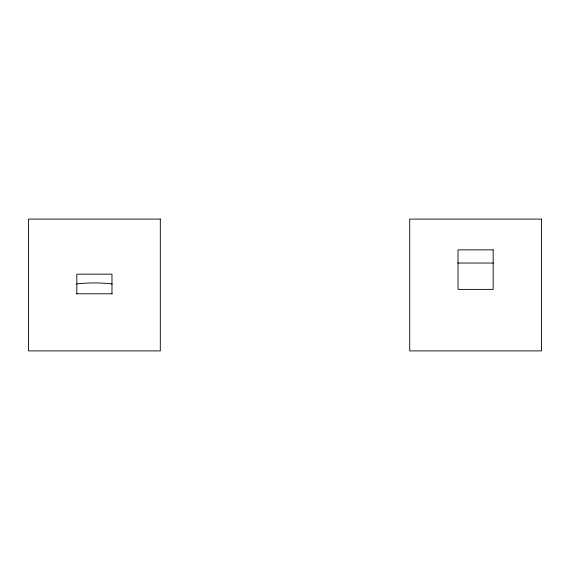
<?xml version="1.0" encoding="UTF-8"?>
<svg xmlns="http://www.w3.org/2000/svg" width="570" height="570" viewBox="0 0 570 570"><rect width="100%" height="100%" fill="white"/><g stroke="black" fill="none" stroke-linecap="round" stroke-linejoin="round"><path stroke-width="0.85" d="M76.636 283.988L79.023 283.668A30.367 5.273 0 0 1 109.782 283.668L112.169 283.988M457.845 263.034L493.349 263.034M76.636 293.785L112.169 293.785M111.977 293.785L111.977 274.156L76.829 274.156L76.829 293.785M160.305 219.101L28.5 219.101L28.5 350.899L160.305 350.899L160.305 219.101M541.5 219.101L409.695 219.101L409.695 350.899L541.5 350.899L541.5 219.101M493.171 249.852L458.024 249.852L458.024 289.396L493.171 289.396L493.171 249.852"/></g></svg>
